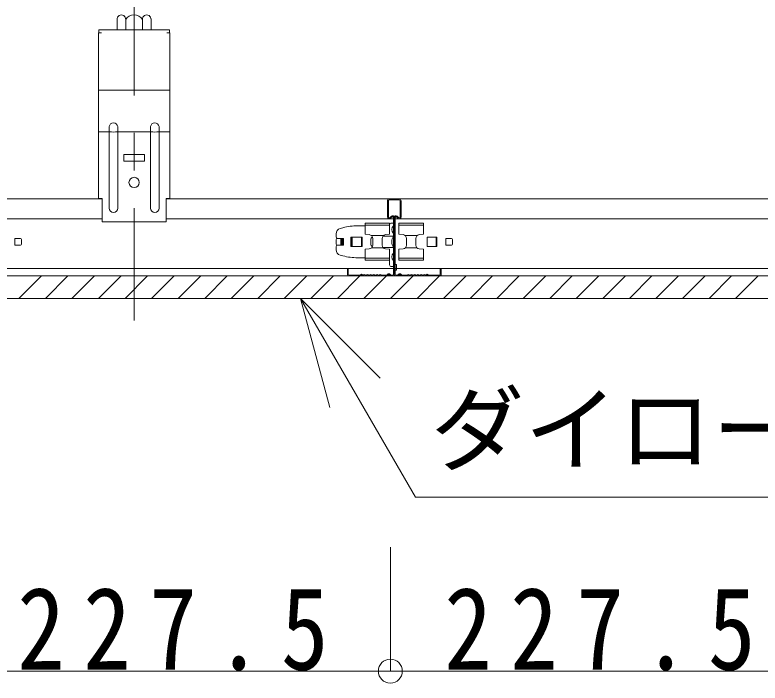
# Model space of a CAD drawing. Units: millimetres at full size, sheet at 1:20; details may follow other scales. Extents: x -4155 to 4045, y -2866 to 2834.
# Drawn here: x 1657.7 to 2054.8, y 679.2 to 1035 of the extents above; entities that cross this region are included whole.
import ezdxf
from ezdxf.enums import TextEntityAlignment as Align

# ---------------------------------------------------------------- set-up
doc = ezdxf.new("R2010")
doc.units = ezdxf.units.MM
doc.header["$LTSCALE"] = 20
doc.linetypes.add('CHAIN1', pattern=[8, 5, -1, 1, -1])
for name, color, linetype, lineweight in [('1-0_断面', 7, 'Continuous', 9), ('1-1_寸法', 7, 'Continuous', 9), ('1-2_文字', 7, 'Continuous', 9), ('1-3_ＤＨクロス', 7, 'Continuous', 9)]:
    doc.layers.add(name, color=color, linetype=linetype, lineweight=lineweight)
doc.styles.add('ＭＳ ゴシック', font='')
doc.styles.get('ＭＳ ゴシック').set_extended_font_data('MS Gothic')

msp = doc.modelspace()

# ---------------------------------------------------------------- linework, layer by layer
at = {"layer": '1-0_断面', "color": 4, "linetype": 'CHAIN1'}
msp.add_line((1721.26, 2532.15), (1721.26, 872.35), dxfattribs=at)
at = {"layer": '1-0_断面'}
for p, q in [((1712.26, 1032.96), (1712.26, 1026.99)), ((1716.76, 1032.49), (1716.76, 1026.99)), ((1725.76, 1032.49), (1725.76, 1026.99)), ((1730.26, 1032.96), (1730.26, 1026.99)), ((1702.26, 1025.39), (1703.86, 1025.39)), ((1702.26, 1025.39), (1702.26, 937.19)), ((1702.46, 1025.39), (1702.46, 1026.99)), ((1740.06, 1026.99), (1702.46, 1026.99)), ((1738.66, 1025.39), (1740.26, 1025.39)), ((1740.06, 1025.39), (1740.06, 1026.99)), ((1740.26, 1025.39), (1740.26, 937.19)), ((1740.26, 994.99), (1702.26, 994.99)), ((1708.01, 972.76), (1702.26, 972.76)), ((1708.01, 975.54), (1708.01, 932.04)), ((1712.51, 975.54), (1712.51, 932.04)), ((1712.51, 972.76), (1730.01, 972.76)), ((1730.01, 975.54), (1730.01, 932.04)), ((1734.51, 975.54), (1734.51, 932.04)), ((1734.51, 972.76), (1740.26, 972.76)), ((1715.76, 960.59), (1726.76, 960.59)), ((1715.76, 957.09), (1715.76, 960.59)), ((1726.76, 957.09), (1715.76, 957.09)), ((1726.76, 960.59), (1726.76, 957.09)), ((838.26, 936.99), (1704.26, 936.99)), ((1704.26, 937.19), (1702.26, 937.19)), ((1704.26, 937.19), (1704.26, 924.79)), ((1738.26, 937.19), (1738.26, 924.79)), ((1740.26, 937.19), (1738.26, 937.19)), ((2604.26, 936.99), (1738.26, 936.99)), ((838.26, 926.39), (1704.26, 926.39)), ((1738.26, 926.39), (2604.26, 926.39)), ((1738.26, 924.79), (1704.26, 924.79)), ((1831.09, 921.28), (1832.51, 921.66)), ((1840.28, 922.69), (1844.36, 922.69)), ((1844.36, 918.19), (1844.36, 924.02)), ((1857.36, 924.02), (1844.36, 924.02)), ((1857.36, 922.99), (1844.36, 922.99)), ((1857.36, 918.19), (1857.36, 924.02)), ((1858.36, 924.19), (1859.36, 924.19)), ((1862.36, 924.02), (1862.36, 918.19)), ((1862.36, 924.02), (1875.36, 924.02)), ((1862.36, 922.99), (1875.36, 922.99)), ((1828.86, 918.39), (1828.86, 916.79)), ((1844.36, 918.19), (1846.54, 918)), ((1853.99, 917.46), (1847.73, 917.46)), ((1853.75, 917.19), (1859.36, 917.19)), ((1857.36, 918.19), (1855.19, 918)), ((1862.36, 918.19), (1864.54, 918)), ((1865.73, 917.46), (1871.99, 917.46)), ((1660.76, 915.94), (1657.76, 915.94)), ((1657.76, 915.94), (1657.76, 912.44)), ((1661.26, 915.44), (1661.26, 912.94)), ((1828.86, 915.44), (1828.86, 912.94)), ((1829.36, 915.94), (1832.36, 915.94)), ((1829.66, 915.99), (1832.86, 915.99)), ((1831.36, 915.94), (1831.36, 912.44)), ((1831.86, 915.94), (1831.86, 912.44)), ((1832.36, 915.94), (1832.36, 912.44)), ((1832.86, 915.99), (1832.86, 912.39)), ((1836.76, 916.74), (1837.26, 916.74)), ((1836.76, 911.64), (1836.76, 916.74)), ((1837.26, 916.74), (1837.26, 911.64)), ((1842.76, 916.74), (1837.26, 916.74)), ((1837.26, 916.69), (1837.26, 911.69)), ((1842.36, 916.69), (1837.26, 916.69)), ((1837.48, 916.69), (1837.48, 911.69)), ((1842.36, 911.69), (1842.36, 916.69)), ((1842.76, 911.64), (1842.76, 916.74)), ((1847.36, 915.19), (1847.36, 913.19)), ((1848.36, 916), (1848.36, 912.37)), ((1853.36, 916), (1853.36, 912.37)), ((1866.36, 916), (1866.36, 912.37)), ((1871.36, 916), (1871.36, 912.37)), ((1877.36, 911.69), (1877.36, 916.69)), ((1877.36, 916.69), (1882.46, 916.69)), ((1882.24, 916.69), (1882.24, 911.69)), ((1882.36, 916.69), (1882.36, 911.69)), ((1882.46, 916.69), (1882.46, 911.69)), ((1890.36, 915.94), (1887.36, 915.94)), ((1887.36, 915.94), (1887.36, 912.44)), ((1890.86, 915.44), (1890.86, 912.94)), ((1660.76, 912.44), (1657.76, 912.44)), ((1828.86, 909.99), (1828.86, 911.59)), ((1829.36, 912.44), (1832.36, 912.44)), ((1829.66, 912.39), (1832.86, 912.39)), ((1837.26, 911.64), (1836.76, 911.64)), ((1837.26, 911.69), (1842.36, 911.69)), ((1837.26, 911.64), (1842.76, 911.64)), ((1844.36, 910.19), (1846.54, 910.38)), ((1844.36, 910.19), (1844.36, 904.36)), ((1853.99, 910.91), (1847.73, 910.91)), ((1853.75, 911.19), (1859.36, 911.19)), ((1857.36, 910.19), (1855.19, 910.38)), ((1857.36, 910.19), (1857.36, 904.36)), ((1862.36, 910.19), (1864.54, 910.38)), ((1862.36, 910.19), (1862.36, 904.36)), ((1865.73, 910.91), (1871.99, 910.91)), ((1882.46, 911.69), (1877.36, 911.69)), ((1890.36, 912.44), (1887.36, 912.44)), ((1831.09, 907.09), (1832.51, 906.71)), ((1840.28, 905.69), (1844.36, 905.69)), ((1857.36, 905.39), (1844.36, 905.39)), ((1857.36, 905.69), (1857.36, 901.99)), ((1862.36, 905.39), (1875.36, 905.39)), ((1857.36, 904.36), (1844.36, 904.36)), ((1859.36, 902.09), (1861.06, 902.09)), ((1862.36, 904.36), (1875.36, 904.36)), ((3573.35, 899.99), (-149.9, 899.99)), ((1858.36, 900.99), (1859.36, 900.99)), ((-149.9, 895.99), (3573.35, 895.99)), ((1659.85, 883.99), (1671.85, 895.99)), ((1674, 883.99), (1686, 895.99)), ((1688.14, 883.99), (1700.14, 895.99)), ((1702.28, 883.99), (1714.28, 895.99)), ((1702.28, 883.99), (1714.28, 895.99)), ((1716.42, 883.99), (1728.42, 895.99)), ((1730.56, 883.99), (1742.56, 895.99)), ((1744.71, 883.99), (1756.71, 895.99)), ((1758.85, 883.99), (1770.85, 895.99)), ((1772.99, 883.99), (1784.99, 895.99)), ((1787.13, 883.99), (1799.13, 895.99)), ((1801.27, 883.99), (1813.27, 895.99)), ((1815.42, 883.99), (1827.42, 895.99)), ((1829.56, 883.99), (1841.56, 895.99)), ((1843.7, 883.99), (1855.7, 895.99)), ((1857.84, 883.99), (1869.84, 895.99)), ((1871.99, 883.99), (1883.99, 895.99)), ((1886.13, 883.99), (1898.13, 895.99)), ((1900.27, 883.99), (1912.27, 895.99)), ((1914.41, 883.99), (1926.41, 895.99)), ((1928.55, 883.99), (1940.55, 895.99)), ((1942.7, 883.99), (1954.7, 895.99)), ((1956.84, 883.99), (1968.84, 895.99)), ((1970.98, 883.99), (1982.98, 895.99)), ((1985.12, 883.99), (1997.12, 895.99)), ((1999.26, 883.99), (2011.26, 895.99)), ((2013.41, 883.99), (2025.41, 895.99)), ((2027.55, 883.99), (2039.55, 895.99)), ((2041.69, 883.99), (2053.69, 895.99)), ((-149.9, 883.99), (3573.35, 883.99))]:
    msp.add_line(p, q, dxfattribs=at)
for points in [[(1875.36, 924.02), (1875.36, 918.19), (1873.19, 918)], [(1875.36, 904.36), (1875.36, 910.19), (1873.19, 910.38)], [(1859.36, 899.09), (1861.06, 899.09), (1861.06, 902.09)]]:
    msp.add_lwpolyline(points, dxfattribs=at)
msp.add_circle((1721.26, 945.79), 2.75, dxfattribs=at)
for centre, radius, start, end in [((1714.51, 1032.72), 2.26, 353.9744, 186.0256), ((1721.26, 1029.69), 5.3, 31.8908, 148.1092), ((1728.01, 1032.72), 2.26, 353.9744, 186.0256), ((1710.26, 975.27), 2.27, 6.7329, 173.2671), ((1732.26, 975.27), 2.27, 6.7329, 173.2671), ((1710.26, 989.61), 17, 262.3961, 277.6039), ((1732.26, 989.61), 17, 262.3961, 277.6039), ((1710.26, 932.04), 2.25, 180, 0), ((1732.26, 932.04), 2.25, 180, 0), ((1831.86, 918.39), 3, 105, 180), ((1840.28, 892.69), 30, 90, 105), ((1858.36, 923.19), 1, 90, 180), ((1861.46, 920.69), 2.9, 136.3972, 223.6028), ((1846.36, 916), 2, 0, 85), ((1855.36, 916), 2, 95, 180), ((1864.59, 914.19), 6.03, 150.1372, 209.8628), ((1864.36, 916), 2, 0, 85), ((1873.36, 916), 2, 95, 180), ((1660.76, 915.44), 0.5, 0, 90), ((1829.66, 916.79), 0.8, 180, 270), ((1829.36, 915.44), 0.5, 90, 180), ((1849.36, 915.19), 2, 125.7767, 180), ((1849.36, 913.19), 2, 180, 234.2233), ((1890.36, 915.44), 0.5, 0, 90), ((1660.76, 912.94), 0.5, 270, 0), ((1829.36, 912.94), 0.5, 180, 270), ((1829.66, 911.59), 0.8, 90, 180), ((1831.86, 909.99), 3, 180, 255), ((1846.36, 912.37), 2, 275, 0), ((1855.36, 912.37), 2, 180, 265), ((1864.36, 912.37), 2, 275, 0), ((1873.36, 912.37), 2, 180, 265), ((1890.36, 912.94), 0.5, 270, 0), ((1840.28, 935.69), 30, 255, 270), ((1861.46, 906.19), 2.9, 136.3972, 223.6028), ((1858.36, 901.99), 1, 180, 270)]:
    msp.add_arc(centre, radius, start, end, dxfattribs=at)
at = {"layer": '1-1_寸法'}
for p, q in [((1857.76, 685.61), (1857.76, 751.66)), ((1630.26, 685.61), (1857.76, 685.61))]:
    msp.add_line(p, q, dxfattribs=at)
msp.add_lwpolyline([(1857.76, 685.61), (2085.26, 685.61), (2312.76, 685.61)], dxfattribs=at)
msp.add_circle((1857.76, 685.61), 6.38, dxfattribs=at)
at = {"layer": '1-2_文字'}
for p, q in [((1809.97, 883.99), (1852.4, 841.56)), ((1809.97, 883.99), (1825.5, 826.03)), ((1809.97, 883.99), (1871.08, 778.15)), ((2605.86, 778.15), (1871.08, 778.15))]:
    msp.add_line(p, q, dxfattribs=at)
at = {"layer": '1-3_ＤＨクロス'}
for p, q in [((1857.21, 936.99), (1862.51, 936.99)), ((1856.21, 935.99), (1856.21, 927.39)), ((1856.71, 927.39), (1856.71, 935.99)), ((1857.21, 936.49), (1862.51, 936.49)), ((1863.01, 927.39), (1863.01, 935.99)), ((1863.51, 935.99), (1863.51, 927.39)), ((1857.58, 927.05), (1858.33, 927.79)), ((1857.92, 926.68), (1858.68, 927.44)), ((1859.36, 927.16), (1859.36, 896.99)), ((1859.86, 927.16), (1859.86, 896.99)), ((1859.86, 926.12), (1859.86, 896.99)), ((1860.36, 927.16), (1860.36, 896.99)), ((1861.8, 926.68), (1861.04, 927.44)), ((1862.14, 927.05), (1861.4, 927.79)), ((1834.86, 899.99), (1835.36, 899.99)), ((1834.86, 896.99), (1834.86, 899.99)), ((1835.36, 899.99), (1835.36, 896.99)), ((1884.86, 899.99), (1884.36, 899.99)), ((1884.36, 899.99), (1884.36, 896.99)), ((1884.86, 896.99), (1884.86, 899.99)), ((1835.86, 896.49), (1841.59, 896.49)), ((1835.86, 895.99), (1841.59, 895.99)), ((1841.87, 896.68), (1841.73, 896.55)), ((1842.22, 896.33), (1842.08, 896.19)), ((1842.5, 896.33), (1842.64, 896.19)), ((1842.99, 896.55), (1842.86, 896.68)), ((1843.3, 896.49), (1843.13, 896.49)), ((1843.3, 895.99), (1843.13, 895.99)), ((1844.43, 896.49), (1845, 896.49)), ((1844.43, 895.99), (1845, 895.99)), ((1846.13, 896.49), (1846.7, 896.49)), ((1846.7, 895.99), (1846.13, 895.99)), ((1847.83, 896.49), (1848.4, 896.49)), ((1848.4, 895.99), (1847.83, 895.99)), ((1849.53, 896.49), (1850.1, 896.49)), ((1849.53, 895.99), (1850.1, 895.99)), ((1851.23, 896.49), (1851.8, 896.49)), ((1851.8, 895.99), (1851.23, 895.99)), ((1855.81, 896.49), (1852.93, 896.49)), ((1852.93, 895.99), (1855.8, 895.99)), ((1856.12, 896.63), (1856.27, 896.82)), ((1856.66, 896.49), (1856.5, 896.31)), ((1857.27, 896.49), (1857.42, 896.31)), ((1857.81, 896.63), (1857.65, 896.82)), ((1858.86, 896.49), (1858.11, 896.49)), ((1858.11, 895.99), (1858.86, 895.99)), ((1860.86, 896.49), (1861.61, 896.49)), ((1861.61, 895.99), (1860.86, 895.99)), ((1861.92, 896.63), (1862.07, 896.82)), ((1862.46, 896.49), (1862.3, 896.31)), ((1863.07, 896.49), (1863.22, 896.31)), ((1863.61, 896.63), (1863.45, 896.82)), ((1863.91, 896.49), (1866.8, 896.49)), ((1866.8, 895.99), (1863.93, 895.99)), ((1868.5, 896.49), (1867.93, 896.49)), ((1867.93, 895.99), (1868.5, 895.99)), ((1870.2, 896.49), (1869.63, 896.49)), ((1869.63, 895.99), (1870.2, 895.99)), ((1871.9, 896.49), (1871.33, 896.49)), ((1871.33, 895.99), (1871.9, 895.99)), ((1873.6, 896.49), (1873.03, 896.49)), ((1873.03, 895.99), (1873.6, 895.99)), ((1875.3, 896.49), (1874.73, 896.49)), ((1874.73, 895.99), (1875.3, 895.99)), ((1876.43, 896.49), (1876.59, 896.49)), ((1876.43, 895.99), (1876.59, 895.99)), ((1876.73, 896.55), (1876.87, 896.68)), ((1877.22, 896.33), (1877.08, 896.19)), ((1877.5, 896.33), (1877.64, 896.19)), ((1877.86, 896.68), (1877.99, 896.55)), ((1883.86, 896.49), (1878.13, 896.49)), ((1883.86, 895.99), (1878.13, 895.99))]:
    msp.add_line(p, q, dxfattribs=at)
for centre, radius, start, end in [((1857.21, 935.99), 1, 90, 180), ((1862.51, 935.99), 1, 0, 90), ((1857.21, 935.99), 0.5, 90, 180), ((1862.51, 935.99), 0.5, 0, 90), ((1857.21, 927.39), 1, 180, 315), ((1857.21, 927.39), 0.5, 180, 317.848), ((1858.96, 927.16), 0.9, 0, 135), ((1858.96, 927.16), 0.4, 0, 135), ((1860.76, 927.16), 0.9, 45, 180), ((1860.76, 927.16), 0.4, 45, 180), ((1862.51, 927.39), 1, 225, 0), ((1862.51, 927.39), 0.5, 222.152, 0), ((1835.86, 896.99), 1, 180, 270), ((1835.86, 896.99), 0.5, 180, 270), ((1841.59, 896.69), 0.2, 270, 315), ((1841.59, 896.69), 0.7, 270, 315), ((1842.36, 896.19), 0.7, 45, 135), ((1842.36, 896.19), 0.2, 45, 135), ((1843.13, 896.69), 0.7, 225, 270), ((1843.13, 896.69), 0.2, 225, 270), ((1843.3, 896.69), 0.2, 270, 308.9424), ((1843.3, 896.69), 0.7, 270, 308.9424), ((1843.86, 895.99), 0.7, 51.0576, 128.9424), ((1843.86, 895.99), 0.2, 53.1301, 128.9424), ((1844.43, 896.69), 0.7, 231.0576, 270), ((1844.43, 896.69), 0.2, 231.0576, 270), ((1845, 896.69), 0.2, 270, 308.9424), ((1845, 896.69), 0.7, 270, 308.9424), ((1845.56, 895.99), 0.7, 51.0576, 128.9424), ((1845.56, 895.99), 0.2, 51.0576, 126.8699), ((1846.13, 896.69), 0.7, 231.0576, 270), ((1846.13, 896.69), 0.2, 231.0576, 270), ((1846.7, 896.69), 0.2, 270, 308.9424), ((1846.7, 896.69), 0.7, 270, 308.9424), ((1847.26, 895.99), 0.7, 51.0576, 128.9424), ((1847.26, 895.99), 0.2, 51.0576, 126.8699), ((1847.83, 896.69), 0.7, 231.0576, 270), ((1847.83, 896.69), 0.2, 231.0576, 270), ((1848.4, 896.69), 0.2, 270, 308.9424), ((1848.4, 896.69), 0.7, 270, 308.9424), ((1848.96, 895.99), 0.7, 51.0576, 128.9424), ((1848.96, 895.99), 0.2, 51.0576, 126.8699), ((1849.53, 896.69), 0.7, 231.0576, 270), ((1849.53, 896.69), 0.2, 231.0576, 270), ((1850.1, 896.69), 0.2, 270, 308.9424), ((1850.1, 896.69), 0.7, 270, 308.9424), ((1850.66, 895.99), 0.7, 51.0576, 128.9424), ((1850.66, 895.99), 0.2, 51.0576, 126.8699), ((1851.23, 896.69), 0.7, 231.0576, 270), ((1851.23, 896.69), 0.2, 231.0576, 270), ((1851.8, 896.69), 0.2, 270, 308.9424), ((1851.8, 896.69), 0.7, 270, 308.9424), ((1852.36, 895.99), 0.7, 51.0576, 128.9424), ((1852.36, 895.99), 0.2, 51.0576, 126.8699), ((1852.93, 896.69), 0.7, 231.0576, 270), ((1852.93, 896.69), 0.2, 231.0576, 270), ((1855.81, 896.89), 0.4, 270, 320), ((1855.81, 896.89), 0.9, 270, 320), ((1856.96, 896.24), 0.9, 40, 140), ((1856.96, 896.24), 0.4, 40, 140), ((1858.11, 896.89), 0.9, 220, 270), ((1858.11, 896.89), 0.4, 220, 270), ((1858.86, 896.99), 1, 270, 0), ((1858.86, 896.99), 0.5, 270, 0), ((1860.86, 896.99), 1, 180, 270), ((1860.86, 896.99), 0.5, 180, 270), ((1861.61, 896.89), 0.4, 270, 320), ((1861.61, 896.89), 0.9, 270, 320), ((1862.76, 896.24), 0.9, 40, 140), ((1862.76, 896.24), 0.4, 40, 140), ((1863.91, 896.89), 0.9, 220, 270), ((1863.91, 896.89), 0.4, 220, 270), ((1866.8, 896.69), 0.2, 270, 308.9424), ((1866.8, 896.69), 0.7, 270, 308.9424), ((1867.36, 895.99), 0.7, 51.0576, 128.9424), ((1867.36, 895.99), 0.2, 53.1301, 128.9424), ((1867.93, 896.69), 0.7, 231.0576, 270), ((1867.93, 896.69), 0.2, 231.0576, 270), ((1868.5, 896.69), 0.2, 270, 308.9424), ((1868.5, 896.69), 0.7, 270, 308.9424), ((1869.06, 895.99), 0.7, 51.0576, 128.9424), ((1869.06, 895.99), 0.2, 53.1301, 128.9424), ((1869.63, 896.69), 0.7, 231.0576, 270), ((1869.63, 896.69), 0.2, 231.0576, 270), ((1870.2, 896.69), 0.2, 270, 308.9424), ((1870.2, 896.69), 0.7, 270, 308.9424), ((1870.76, 895.99), 0.7, 51.0576, 128.9424), ((1870.76, 895.99), 0.2, 53.1301, 128.9424), ((1871.33, 896.69), 0.7, 231.0576, 270), ((1871.33, 896.69), 0.2, 231.0576, 270), ((1871.9, 896.69), 0.2, 270, 308.9424), ((1871.9, 896.69), 0.7, 270, 308.9424), ((1872.46, 895.99), 0.7, 51.0576, 128.9424), ((1872.46, 895.99), 0.2, 53.1301, 128.9424), ((1873.03, 896.69), 0.7, 231.0576, 270), ((1873.03, 896.69), 0.2, 231.0576, 270), ((1873.6, 896.69), 0.2, 270, 308.9424), ((1873.6, 896.69), 0.7, 270, 308.9424), ((1874.16, 895.99), 0.7, 51.0576, 128.9424), ((1874.16, 895.99), 0.2, 53.1301, 128.9424), ((1874.73, 896.69), 0.7, 231.0576, 270), ((1874.73, 896.69), 0.2, 231.0576, 270), ((1875.3, 896.69), 0.2, 270, 308.9424), ((1875.3, 896.69), 0.7, 270, 308.9424), ((1875.86, 895.99), 0.7, 51.0576, 128.9424), ((1875.86, 895.99), 0.2, 51.0576, 126.8699), ((1876.43, 896.69), 0.7, 231.0576, 270), ((1876.43, 896.69), 0.2, 231.0576, 270), ((1876.59, 896.69), 0.2, 270, 315), ((1876.59, 896.69), 0.7, 270, 315), ((1877.36, 896.19), 0.7, 45, 135), ((1877.36, 896.19), 0.2, 45, 135), ((1878.13, 896.69), 0.7, 225, 270), ((1878.13, 896.69), 0.2, 225, 270), ((1883.86, 896.99), 1, 270, 0), ((1883.86, 896.99), 0.5, 270, 0)]:
    msp.add_arc(centre, radius, start, end, dxfattribs=at)

# ---------------------------------------------------------------- texts
at = {"layer": '1-1_寸法', "char_height": 43.99, "attachment_point": 7, "style": 'ＭＳ ゴシック'}
for insert in [(1659.01, 685.61), (1886.51, 685.61)]:
    msp.add_mtext('\\T1.38;\\W0.85;227.5', dxfattribs=dict(at, insert=insert))
at = {"layer": '1-2_文字', "style": 'ＭＳ ゴシック'}
msp.add_text('ダイロートン直張工法用t9(t12）', height=36.66, dxfattribs=at).set_placement((1879.15, 785.02), align=Align.BOTTOM_LEFT)

doc.saveas('drawing.dxf')
